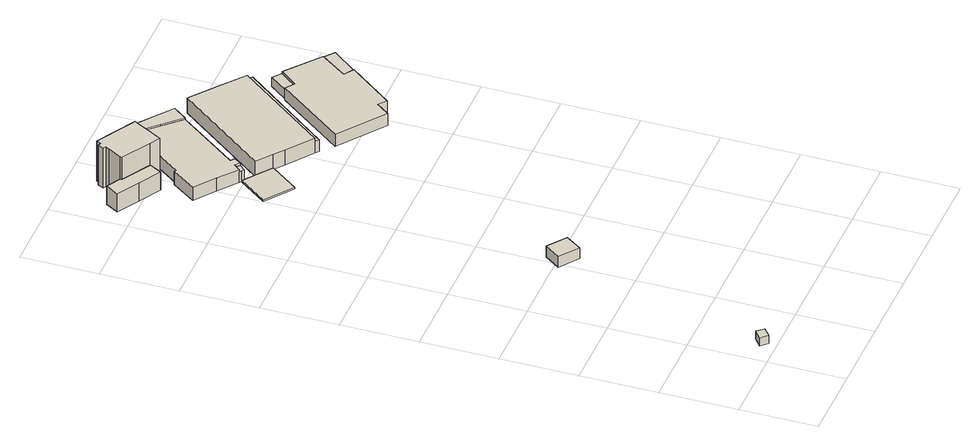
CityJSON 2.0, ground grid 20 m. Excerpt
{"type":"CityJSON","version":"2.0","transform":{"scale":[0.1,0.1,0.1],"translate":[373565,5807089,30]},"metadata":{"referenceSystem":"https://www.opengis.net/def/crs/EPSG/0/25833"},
"CityObjects":{
"building1":{"type":"Building","attributes":{"Gemeindeschluessel":"11000006","BezugspunktDach":"2200","function":"31001_2523","measuredHeight":2.4,"storeysAboveGround":1},"address":[{"country":"Germany","locality":"Berlin","thoroughfareNumber":"8115","thoroughfareName":"Neue Kreisstraße"}],"geometry":[{"type":"Solid","lod":"1","boundaries":[[[[0,1,2,3]],[[4,5,6,7]],[[4,7,3,2]],[[5,4,2,1]],[[6,5,1,0]],[[7,6,0,3]]]]}]},
"building2":{"type":"Building","attributes":{"Gemeindeschluessel":"11000006","BezugspunktDach":"2200","function":"31001_2512","measuredHeight":3.18,"storeysAboveGround":1},"address":[{"country":"Germany","locality":"Berlin","thoroughfareNumber":"8038","thoroughfareName":"Neue Kreisstraße"}],"geometry":[{"type":"Solid","lod":"1","boundaries":[[[[8,9,10,11]],[[12,13,14,15]],[[12,15,11,10]],[[13,12,10,9]],[[14,13,9,8]],[[15,14,8,11]]]]}]},
"building3":{"type":"Building","attributes":{"Gemeindeschluessel":"11000006","function":"31001_1120"},"address":[{"country":"Germany","locality":"Berlin","thoroughfareNumber":"50","thoroughfareName":"Neue Kreisstraße"}],"children":["building3-1","building3-2"]},
"building3-1":{"type":"BuildingPart","attributes":{"BezugspunktDach":"2200","measuredHeight":12.67,"storeysAboveGround":2},"parents":["building3"],"geometry":[{"type":"MultiSurface","lod":"1","boundaries":[[[16,17,18,19,20,21,22,23,24,25,26,27]],[[28,29,30,31,32,33,34,35,36,37,38,39]],[[40,41,27,26]],[[29,28,26,25]],[[30,29,25,24]],[[31,30,24,23]],[[32,31,23,22]],[[33,32,22,21]],[[34,33,21,20]],[[35,34,20,19]],[[36,35,19,18]],[[37,36,18,17]],[[38,37,17,16]],[[39,38,16,27],[42,39,41,43],[38,42,43,44]],[[28,39,41,40]],[[41,39,42,43]],[[43,42,38,44]]]}]},
"building3-2":{"type":"BuildingPart","attributes":{"BezugspunktDach":"2200","measuredHeight":7.82,"storeysAboveGround":2},"parents":["building3"],"geometry":[{"type":"MultiSurface","lod":"1","boundaries":[[[45,46,44,43,41,40,47,48]],[[49,28,39,42,38,50,51,52]],[[49,52,48,47]],[[28,49,47,40]],[[50,38,44,46]],[[51,50,46,45]],[[52,51,45,48]],[[39,28,40,41]],[[42,39,53,41,43]],[[38,42,43,44]]]}]},
"building4":{"type":"Building","attributes":{"Gemeindeschluessel":"11000006","BezugspunktDach":"2200","function":"51009_1610","measuredHeight":0.434,"storeysAboveGround":0},"address":[{"country":"Germany","locality":"Berlin"}],"geometry":[{"type":"Solid","lod":"1","boundaries":[[[[54,55,56,57,58,59]],[[60,61,62,63,64,65]],[[60,65,59,58]],[[61,60,58,57]],[[62,61,57,56]],[[63,62,56,55]],[[64,63,55,54]],[[65,64,54,59]]]]}]},
"building5":{"type":"Building","attributes":{"Gemeindeschluessel":"11000006","BezugspunktDach":"2200","function":"51009_1610","measuredHeight":3.1,"storeysAboveGround":0},"address":[{"country":"Germany","locality":"Berlin"}],"geometry":[{"type":"Solid","lod":"1","boundaries":[[[[66,67,68,69,70]],[[71,72,73,74,75]],[[71,75,70,69]],[[72,71,69,68]],[[73,72,68,67]],[[74,73,67,66]],[[75,74,66,70]]]]}]},
"building6":{"type":"Building","attributes":{"Gemeindeschluessel":"11000006","function":"31001_2444"},"address":[{"country":"Germany","locality":"Berlin","thoroughfareNumber":"50 (5)","thoroughfareName":"Neue Kreisstraße"}],"children":["building6-1","building6-2"]},
"building6-1":{"type":"BuildingPart","attributes":{"BezugspunktDach":"2200","measuredHeight":4.98,"storeysAboveGround":1},"parents":["building6"],"geometry":[{"type":"MultiSurface","lod":"1","boundaries":[[[76,77,78,79,80,81,82,83,84,85,86,87,88]],[[89,90,91,92,93,94,95,96,72,71,75,97,98]],[[89,98,88,87]],[[90,89,87,86]],[[91,90,86,85]],[[92,91,85,84]],[[95,94,82,81]],[[96,95,81,80]],[[72,96,80,79]],[[71,72,79,78]],[[75,71,78,77]],[[97,75,77,76]],[[98,97,76,88]],[[93,92,84,83]],[[94,99,100,101,82,102]],[[93,83,101,103,100]]]}]},
"building6-2":{"type":"BuildingPart","attributes":{"BezugspunktDach":"2200","measuredHeight":5.18,"storeysAboveGround":1},"parents":["building6"],"geometry":[{"type":"MultiSurface","lod":"1","boundaries":[[[104,105,106,107,108,109]],[[110,111,112,94,100,92]],[[110,92,109,108]],[[111,110,108,107]],[[112,111,107,106]],[[94,112,106,105]],[[101,82,94,105,104]],[[84,83,101,104,109]],[[100,94,82,101]],[[92,93,83,84]],[[93,100,101,83]]]}]},
"building7":{"type":"Building","attributes":{"Gemeindeschluessel":"11000006","BezugspunktDach":"2200","function":"51009_1610","measuredHeight":3.58,"storeysAboveGround":0},"address":[{"country":"Germany","locality":"Berlin"}],"geometry":[{"type":"Solid","lod":"1","boundaries":[[[[113,114,115,116,117,118]],[[119,120,121,122,123,124]],[[119,124,118,117]],[[120,119,117,116]],[[121,120,116,115]],[[122,121,115,114]],[[123,122,114,113]],[[124,123,113,118]]]]}]},
"building8":{"type":"Building","attributes":{"Gemeindeschluessel":"11000006","BezugspunktDach":"2200","function":"31001_2444","measuredHeight":5.43,"storeysAboveGround":1},"address":[{"country":"Germany","locality":"Berlin","thoroughfareNumber":"50 (4)","thoroughfareName":"Neue Kreisstraße"}],"geometry":[{"type":"Solid","lod":"1","boundaries":[[[[125,126,127,128,129,130,131]],[[132,133,134,135,136,63,62]],[[132,62,131,130]],[[133,132,130,129]],[[134,133,129,128]],[[135,134,128,127]],[[136,135,127,126]],[[63,136,126,125]],[[62,63,125,131]]]]}]},
"building9":{"type":"Building","attributes":{"Gemeindeschluessel":"11000006","BezugspunktDach":"2200","function":"51009_1610","measuredHeight":3.49,"storeysAboveGround":0},"address":[{"country":"Germany","locality":"Berlin"}],"geometry":[{"type":"Solid","lod":"1","boundaries":[[[[137,138,139,140]],[[134,141,142,135]],[[134,135,140,139]],[[141,134,139,138]],[[142,141,138,137]],[[135,142,137,140]]]]}]},
"building10":{"type":"Building","attributes":{"Gemeindeschluessel":"11000006","BezugspunktDach":"2200","function":"31001_2444","measuredHeight":3.44,"storeysAboveGround":1},"address":[{"country":"Germany","locality":"Berlin","thoroughfareNumber":"50 (3)","thoroughfareName":"Neue Kreisstraße"}],"geometry":[{"type":"Solid","lod":"1","boundaries":[[[[143,144,145,146,147,148,149,150,151,152]],[[153,154,155,156,157,158,159,160,161,162]],[[153,162,152,151]],[[154,153,151,150]],[[155,154,150,149]],[[156,155,149,148]],[[157,156,148,147]],[[158,157,147,146]],[[159,158,146,145]],[[160,159,145,144]],[[161,160,144,143]],[[162,161,143,152]]]]}]},
"building11":{"type":"Building","attributes":{"Gemeindeschluessel":"11000006","BezugspunktDach":"2200","function":"51009_1610","measuredHeight":2.58,"storeysAboveGround":0},"address":[{"country":"Germany","locality":"Berlin"}],"geometry":[{"type":"Solid","lod":"1","boundaries":[[[[163,164,165,166]],[[167,168,169,170]],[[167,170,166,165]],[[168,167,165,164]],[[169,168,164,163]],[[170,169,163,166]]]]}]},
"building12":{"type":"Building","attributes":{"Gemeindeschluessel":"11000006","BezugspunktDach":"2200","function":"51009_1610","measuredHeight":2.8,"storeysAboveGround":0},"address":[{"country":"Germany","locality":"Berlin"}],"geometry":[{"type":"Solid","lod":"1","boundaries":[[[[171,172,173,174]],[[175,176,177,178]],[[175,178,174,173]],[[176,175,173,172]],[[177,176,172,171]],[[178,177,171,174]]]]}]}
},
"vertices":[
[25,4,61],[46,22,61],[31,39,61],[9,21,61],[31,39,37],[46,22,37],[25,4,37],[9,21,37],
[225,549,43],[253,590,43],[205,625,43],[176,585,43],[205,625,11],[253,590,11],[225,549,11],[176,585,11],
[172,1605,124],[198,1590,124],[220,1629,124],[241,1668,124],[138,1727,124],[133,1715,124],[124,1718,124],[116,1703,124],[124,1699,124],[118,1688,124],[97,1653,124],[96,1650,124],[97,1653,7],[118,1688,7],[124,1699,7],[116,1703,7],[124,1718,7],[133,1715,7],[138,1727,7],[241,1668,7],[220,1629,7],[198,1590,7],[172,1605,7],[96,1650,7],[97,1653,60],[96,1650,60],[115,1639,7],[115,1639,60],[172,1605,60],
[97,1606,60],[154,1573,60],[59,1674,60],[39,1640,60],[59,1674,7],[154,1573,7],[97,1606,7],[39,1640,7],[96,1650,34],
[271,1278,6],[327,1352,6],[286,1383,6],[261,1401,6],[255,1406,6],[200,1332,6],[255,1406,2],[261,1401,2],[286,1383,2],[327,1352,2],[271,1278,2],[200,1332,2],
[255,1406,34],[261,1401,34],[275,1416,34],[263,1426,34],[249,1410,34],[263,1426,3],[275,1416,3],[261,1401,3],[255,1406,3],[249,1410,3],
[200,1448,41],[249,1410,41],[263,1426,41],[275,1416,41],[287,1434,41],[276,1442,41],[394,1597,41],[348,1645,41],[308,1686,41],[303,1692,41],[197,1549,41],[191,1552,41],[146,1490,41],[191,1552,3],[197,1549,3],[303,1692,3],[308,1686,3],[348,1645,3],[394,1597,3],[276,1442,3],[287,1434,3],[200,1448,3],[146,1490,3],[392,1600,3],[351,1642,3],[351,1642,41],[394,1597,34],[351,1642,18],
[351,1642,45],[394,1597,45],[422,1633,45],[373,1670,45],[325,1706,45],[308,1686,45],[325,1706,3],[373,1670,3],[422,1633,3],
[287,1434,22],[360,1529,22],[433,1624,22],[422,1633,22],[349,1537,22],[276,1442,22],[349,1537,4],[422,1633,4],[433,1624,4],[360,1529,4],[287,1434,4],[276,1442,4],
[327,1352,46],[353,1332,46],[420,1281,46],[601,1515,46],[535,1567,46],[469,1618,46],[286,1383,46],[469,1618,2],[535,1567,2],[601,1515,2],[420,1281,2],[353,1332,2],
[430,1274,36],[611,1505,36],[601,1515,36],[420,1281,36],[611,1505,2],[430,1274,2],
[583,1157,35],[609,1191,35],[630,1175,35],[720,1290,35],[695,1307,35],[745,1376,35],[656,1447,35],[620,1403,35],[597,1420,35],[463,1246,35],[597,1420,0],[620,1403,0],[656,1447,0],[745,1376,0],[695,1307,0],[720,1290,0],[630,1175,0],[609,1191,0],[583,1157,0],[463,1246,0],
[620,1403,30],[656,1447,30],[632,1465,30],[597,1420,30],[632,1465,4],[656,1447,4],[620,1403,4],[597,1420,4],
[720,1290,33],[772,1355,33],[745,1376,33],[695,1307,33],[745,1376,5],[772,1355,5],[720,1290,5],[695,1307,5]
]}
